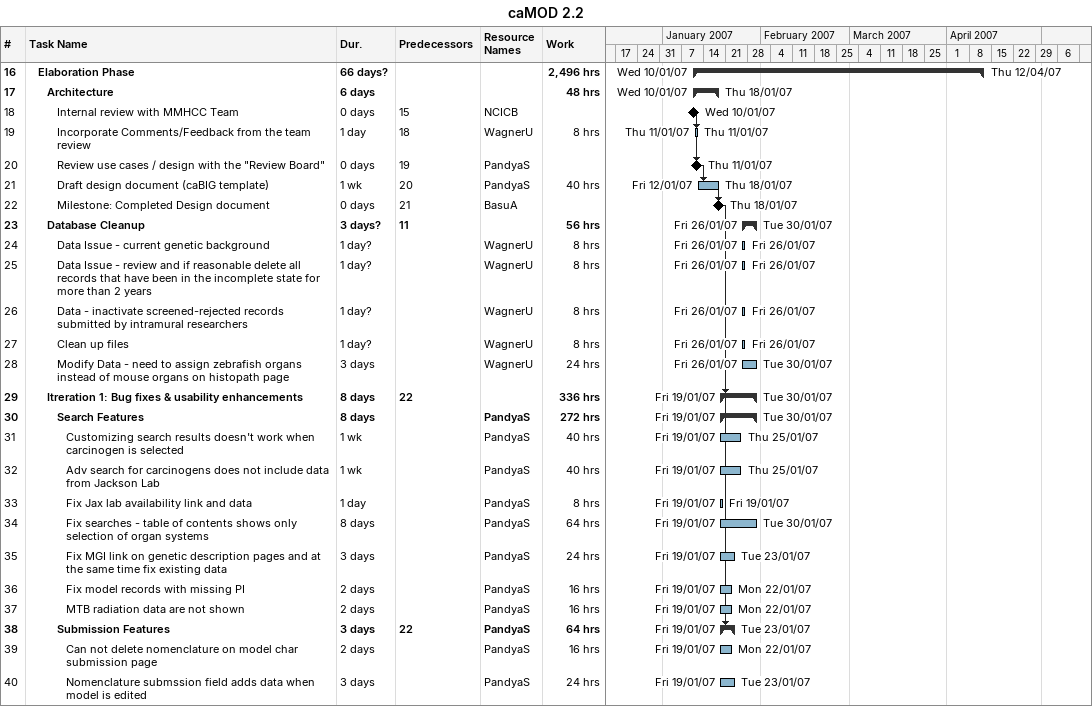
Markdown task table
caMOD 2.2

| ID | Level | Task | Duration | Start | Finish | Predecessors | Resources | Work (h) |
|---|---|---|---|---|---|---|---|---|
| 16 | 2 | **Elaboration Phase** | 66d? | 2007-01-10 | 2007-04-12 |  |  | 2496 |
| 17 | 3 | **Architecture** | 6d | 2007-01-10 | 2007-01-18 |  |  | 48 |
| 18 | 4 | Internal review with MMHCC Team | 0d | 2007-01-10 | 2007-01-10 | 15 | NCICB |  |
| 19 | 4 | Incorporate Comments/Feedback from the team review | 1d | 2007-01-11 | 2007-01-11 | 18 | WagnerU | 8 |
| 20 | 4 | Review use cases / design with the "Review Board" | 0d | 2007-01-11 | 2007-01-11 | 19 | PandyaS |  |
| 21 | 4 | Draft design document (caBIG template) | 1w | 2007-01-12 | 2007-01-18 | 20 | PandyaS | 40 |
| 22 | 4 | Milestone: Completed Design document | 0d | 2007-01-18 | 2007-01-18 | 21 | BasuA |  |
| 23 | 3 | **Database Cleanup** | 3d? | 2007-01-26 | 2007-01-30 | 11 |  | 56 |
| 24 | 4 | Data Issue - current genetic background | 1d? | 2007-01-26 | 2007-01-26 |  | WagnerU | 8 |
| 25 | 4 | Data Issue - review and if reasonable delete all records that have been in the incomplete state for more than 2 years | 1d? | 2007-01-26 | 2007-01-26 |  | WagnerU | 8 |
| 26 | 4 | Data - inactivate screened-rejected records submitted by intramural researchers | 1d? | 2007-01-26 | 2007-01-26 |  | WagnerU | 8 |
| 27 | 4 | Clean up files | 1d? | 2007-01-26 | 2007-01-26 |  | WagnerU | 8 |
| 28 | 4 | Modify Data - need to assign zebrafish organs instead of mouse organs on histopath page | 3d | 2007-01-26 | 2007-01-30 |  | WagnerU | 24 |
| 29 | 3 | **Itreration 1: Bug fixes & usability enhancements** | 8d | 2007-01-19 | 2007-01-30 | 22 |  | 336 |
| 30 | 4 | **Search Features** | 8d | 2007-01-19 | 2007-01-30 |  | PandyaS | 272 |
| 31 | 5 | Customizing search results doesn't work when carcinogen is selected | 1w | 2007-01-19 | 2007-01-25 |  | PandyaS | 40 |
| 32 | 5 | Adv search for carcinogens does not include data from Jackson Lab | 1w | 2007-01-19 | 2007-01-25 |  | PandyaS | 40 |
| 33 | 5 | Fix Jax lab availability link and data | 1d | 2007-01-19 | 2007-01-19 |  | PandyaS | 8 |
| 34 | 5 | Fix searches - table of contents shows only selection of organ systems | 8d | 2007-01-19 | 2007-01-30 |  | PandyaS | 64 |
| 35 | 5 | Fix MGI link on genetic description pages and at the same time fix existing data | 3d | 2007-01-19 | 2007-01-23 |  | PandyaS | 24 |
| 36 | 5 | Fix model records with missing PI | 2d | 2007-01-19 | 2007-01-22 |  | PandyaS | 16 |
| 37 | 5 | MTB radiation data are not shown | 2d | 2007-01-19 | 2007-01-22 |  | PandyaS | 16 |
| 38 | 4 | **Submission Features** | 3d | 2007-01-19 | 2007-01-23 | 22 | PandyaS | 64 |
| 39 | 5 | Can not delete nomenclature on model char submission page | 2d | 2007-01-19 | 2007-01-22 |  | PandyaS | 16 |
| 40 | 5 | Nomenclature submssion field adds data when model is edited | 3d | 2007-01-19 | 2007-01-23 |  | PandyaS | 24 |
